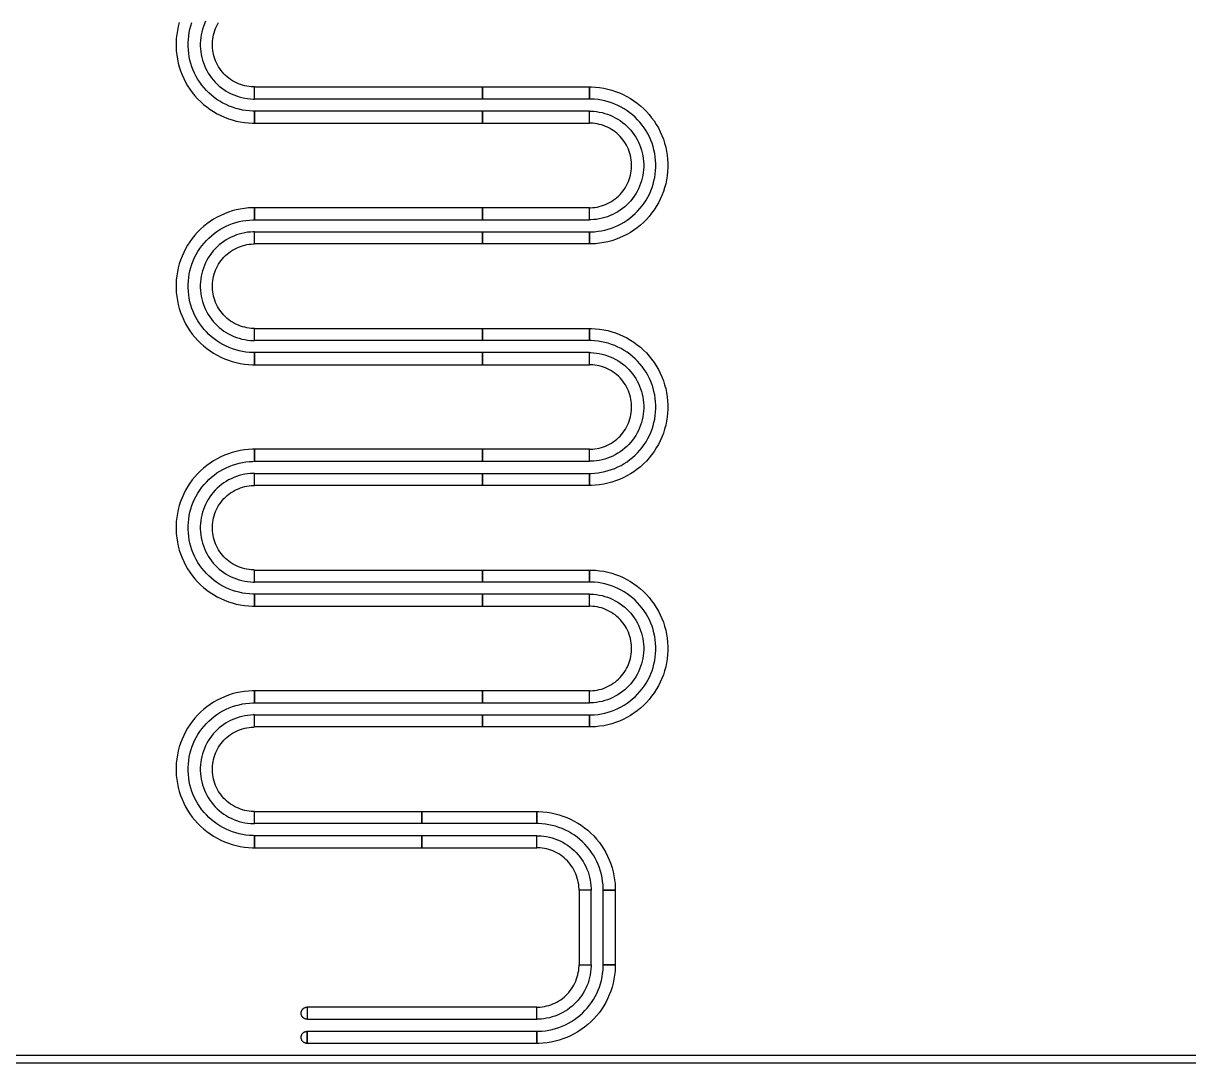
# Model space of a CAD drawing. Extents: x -3400 to 3400, y -3400 to 3400.
# Drawn here: x -325 to 640, y 5 to 866 of the extents above; entities that cross this region are included whole.
import ezdxf

# ---------------------------------------------------------------- set-up
doc = ezdxf.new("R2010")
doc.units = 0
doc.layers.get('0').update_dxf_attribs({"linetype": 'CONTINUOUS'})
doc.layers.add('BASEMETAL', color=4, linetype='CONTINUOUS')
doc.layers.add('BUSMAIN', color=3, linetype='CONTINUOUS')

# ---------------------------------------------------------------- blocks, each defined once
blk = doc.blocks.new('CHIP_XSEARCH')
for points in [[(3204.13, 4266.46), (3203.25, 4263.17), (3202.54, 4259.85), (3202.01, 4256.48), (3201.65, 4253.1), (3201.48, 4249.7), (3201.48, 4246.3), (3201.65, 4242.9), (3202.01, 4239.52), (3202.54, 4236.15), (3203.25, 4232.83), (3204.13, 4229.54), (3205.18, 4226.3), (3206.4, 4223.13), (3207.79, 4220.02), (3209.33, 4216.98), (3211.03, 4214.04), (3212.89, 4211.18), (3214.89, 4208.43), (3217.03, 4205.79), (3219.3, 4203.26), (3221.71, 4200.85), (3224.24, 4198.57), (3226.88, 4196.43), (3229.64, 4194.43), (3232.49, 4192.58), (3235.44, 4190.88), (3238.47, 4189.33), (3241.58, 4187.95), (3244.76, 4186.73), (3247.99, 4185.68), (3251.28, 4184.8), (3254.61, 4184.09), (3257.97, 4183.56), (3261.35, 4183.2), (3264.75, 4183.02), (3266.45, 4183), (3266.45, 4193), (3265.01, 4193.02), (3262.14, 4193.17), (3259.27, 4193.47), (3256.43, 4193.92), (3253.61, 4194.52), (3250.83, 4195.26), (3248.09, 4196.15), (3245.41, 4197.19), (3242.78, 4198.36), (3240.21, 4199.67), (3237.72, 4201.1), (3235.3, 4202.67), (3232.97, 4204.37), (3230.73, 4206.18), (3228.59, 4208.1), (3226.56, 4210.14), (3224.63, 4212.28), (3222.82, 4214.52), (3221.13, 4216.85), (3219.56, 4219.26), (3218.12, 4221.76), (3216.81, 4224.32), (3215.64, 4226.95), (3214.61, 4229.64), (3213.72, 4232.38), (3212.97, 4235.16), (3212.37, 4237.98), (3211.92, 4240.82), (3211.62, 4243.68), (3211.47, 4246.56), (3211.47, 4249.44), (3211.62, 4252.32), (3211.92, 4255.18), (3212.37, 4258.02), (3212.97, 4260.84), (3213.72, 4263.62), (3214.61, 4266.36)], [(3225.84, 4267.37), (3224.88, 4265.22), (3224.03, 4263.02), (3223.31, 4260.78), (3222.7, 4258.51), (3222.21, 4256.2), (3221.84, 4253.87), (3221.59, 4251.53), (3221.47, 4249.18), (3221.47, 4246.82), (3221.59, 4244.47), (3221.84, 4242.13), (3222.21, 4239.8), (3222.7, 4237.49), (3223.31, 4235.22), (3224.03, 4232.98), (3224.88, 4230.78), (3225.84, 4228.63), (3226.91, 4226.53), (3228.08, 4224.49), (3229.37, 4222.51), (3230.75, 4220.61), (3232.24, 4218.77), (3233.81, 4217.02), (3235.48, 4215.36), (3237.23, 4213.78), (3239.06, 4212.3), (3240.97, 4210.91), (3242.94, 4209.63), (3244.98, 4208.45), (3247.08, 4207.38), (3249.23, 4206.43), (3251.43, 4205.58), (3253.67, 4204.85), (3255.95, 4204.24), (3258.25, 4203.75), (3260.58, 4203.38), (3262.92, 4203.14), (3265.28, 4203.02), (3266.45, 4203), (3266.45, 4213), (3265.54, 4213.01), (3263.71, 4213.11), (3261.89, 4213.3), (3260.08, 4213.59), (3258.28, 4213.97), (3256.51, 4214.44), (3254.77, 4215.01), (3253.06, 4215.66), (3251.39, 4216.41), (3249.75, 4217.24), (3248.17, 4218.16), (3246.63, 4219.16), (3245.15, 4220.23), (3243.72, 4221.39), (3242.36, 4222.61), (3241.07, 4223.91), (3239.84, 4225.27), (3238.69, 4226.69), (3237.61, 4228.18), (3236.61, 4229.71), (3235.69, 4231.3), (3234.86, 4232.93), (3234.12, 4234.61), (3233.46, 4236.32), (3232.89, 4238.06), (3232.42, 4239.83), (3232.04, 4241.62), (3231.75, 4243.43), (3231.56, 4245.25), (3231.47, 4247.08), (3231.47, 4248.92), (3231.56, 4250.75), (3231.75, 4252.57), (3232.04, 4254.38), (3232.42, 4256.17), (3232.89, 4257.94), (3233.46, 4259.68), (3234.12, 4261.39), (3234.86, 4263.07), (3235.69, 4264.7), (3236.61, 4266.29)]]:
    blk.add_lwpolyline(points)
for points in [[(3455, 4203), (3266.45, 4203), (3266.45, 4213), (3455, 4213)], [(3543.55, 4203), (3455, 4203), (3455, 4213), (3543.55, 4213)], [(3543.55, 4093), (3544.99, 4093.02), (3547.86, 4093.17), (3550.73, 4093.47), (3553.57, 4093.92), (3556.39, 4094.52), (3559.17, 4095.26), (3561.91, 4096.15), (3564.59, 4097.19), (3567.22, 4098.36), (3569.79, 4099.67), (3572.28, 4101.1), (3574.7, 4102.67), (3577.03, 4104.37), (3579.27, 4106.18), (3581.41, 4108.1), (3583.44, 4110.14), (3585.37, 4112.28), (3587.18, 4114.52), (3588.87, 4116.85), (3590.44, 4119.26), (3591.88, 4121.76), (3593.19, 4124.32), (3594.36, 4126.95), (3595.39, 4129.64), (3596.28, 4132.38), (3597.03, 4135.16), (3597.63, 4137.98), (3598.08, 4140.82), (3598.38, 4143.68), (3598.53, 4146.56), (3598.53, 4149.44), (3598.38, 4152.32), (3598.08, 4155.18), (3597.63, 4158.02), (3597.03, 4160.84), (3596.28, 4163.62), (3595.39, 4166.36), (3594.36, 4169.05), (3593.19, 4171.68), (3591.88, 4174.24), (3590.44, 4176.74), (3588.87, 4179.15), (3587.18, 4181.48), (3585.37, 4183.72), (3583.44, 4185.86), (3581.41, 4187.9), (3579.27, 4189.82), (3577.03, 4191.63), (3574.7, 4193.33), (3572.28, 4194.9), (3569.79, 4196.33), (3567.22, 4197.64), (3564.59, 4198.81), (3561.91, 4199.85), (3559.17, 4200.74), (3556.39, 4201.48), (3553.57, 4202.08), (3550.73, 4202.53), (3547.86, 4202.83), (3544.99, 4202.98), (3543.55, 4203), (3543.55, 4213), (3545.25, 4212.98), (3548.65, 4212.8), (3552.03, 4212.44), (3555.39, 4211.91), (3558.72, 4211.2), (3562.01, 4210.32), (3565.24, 4209.27), (3568.42, 4208.05), (3571.53, 4206.67), (3574.56, 4205.12), (3577.51, 4203.42), (3580.36, 4201.57), (3583.12, 4199.57), (3585.76, 4197.43), (3588.29, 4195.15), (3590.7, 4192.74), (3592.97, 4190.21), (3595.11, 4187.57), (3597.11, 4184.82), (3598.97, 4181.96), (3600.67, 4179.02), (3602.21, 4175.98), (3603.6, 4172.87), (3604.82, 4169.7), (3605.87, 4166.46), (3606.75, 4163.17), (3607.46, 4159.85), (3607.99, 4156.48), (3608.35, 4153.1), (3608.52, 4149.7), (3608.52, 4146.3), (3608.35, 4142.9), (3607.99, 4139.52), (3607.46, 4136.15), (3606.75, 4132.83), (3605.87, 4129.54), (3604.82, 4126.3), (3603.6, 4123.13), (3602.21, 4120.02), (3600.67, 4116.98), (3598.97, 4114.04), (3597.11, 4111.18), (3595.11, 4108.43), (3592.97, 4105.79), (3590.7, 4103.26), (3588.29, 4100.85), (3585.76, 4098.57), (3583.12, 4096.43), (3580.36, 4094.43), (3577.51, 4092.58), (3574.56, 4090.88), (3571.53, 4089.33), (3568.42, 4087.95), (3565.24, 4086.73), (3562.01, 4085.68), (3558.72, 4084.8), (3555.39, 4084.09), (3552.03, 4083.56), (3548.65, 4083.2), (3545.25, 4083.02), (3543.55, 4083)], [(3455, 4193), (3266.45, 4193), (3266.45, 4183), (3455, 4183)], [(3543.55, 4193), (3455, 4193), (3455, 4183), (3543.55, 4183)], [(3543.55, 4113), (3544.46, 4113.01), (3546.29, 4113.11), (3548.11, 4113.3), (3549.92, 4113.59), (3551.72, 4113.97), (3553.49, 4114.44), (3555.23, 4115.01), (3556.94, 4115.66), (3558.61, 4116.41), (3560.25, 4117.24), (3561.83, 4118.16), (3563.37, 4119.16), (3564.85, 4120.23), (3566.28, 4121.39), (3567.64, 4122.61), (3568.93, 4123.91), (3570.16, 4125.27), (3571.31, 4126.69), (3572.39, 4128.18), (3573.39, 4129.71), (3574.31, 4131.3), (3575.14, 4132.93), (3575.88, 4134.61), (3576.54, 4136.32), (3577.11, 4138.06), (3577.58, 4139.83), (3577.96, 4141.62), (3578.25, 4143.43), (3578.44, 4145.25), (3578.53, 4147.08), (3578.53, 4148.92), (3578.44, 4150.75), (3578.25, 4152.57), (3577.96, 4154.38), (3577.58, 4156.17), (3577.11, 4157.94), (3576.54, 4159.68), (3575.88, 4161.39), (3575.14, 4163.07), (3574.31, 4164.7), (3573.39, 4166.29), (3572.39, 4167.82), (3571.31, 4169.31), (3570.16, 4170.73), (3568.93, 4172.09), (3567.64, 4173.39), (3566.28, 4174.61), (3564.85, 4175.77), (3563.37, 4176.84), (3561.83, 4177.84), (3560.25, 4178.76), (3558.61, 4179.59), (3556.94, 4180.34), (3555.23, 4180.99), (3553.49, 4181.56), (3551.72, 4182.03), (3549.92, 4182.41), (3548.11, 4182.7), (3546.29, 4182.89), (3544.46, 4182.99), (3543.55, 4183), (3543.55, 4193), (3544.72, 4192.98), (3547.08, 4192.86), (3549.42, 4192.62), (3551.75, 4192.25), (3554.05, 4191.76), (3556.33, 4191.15), (3558.57, 4190.42), (3560.77, 4189.57), (3562.92, 4188.62), (3565.02, 4187.55), (3567.06, 4186.37), (3569.03, 4185.09), (3570.94, 4183.7), (3572.77, 4182.22), (3574.52, 4180.64), (3576.19, 4178.98), (3577.76, 4177.23), (3579.25, 4175.39), (3580.63, 4173.49), (3581.92, 4171.51), (3583.09, 4169.47), (3584.16, 4167.37), (3585.12, 4165.22), (3585.97, 4163.02), (3586.69, 4160.78), (3587.3, 4158.51), (3587.79, 4156.2), (3588.16, 4153.87), (3588.41, 4151.53), (3588.53, 4149.18), (3588.53, 4146.82), (3588.41, 4144.47), (3588.16, 4142.13), (3587.79, 4139.8), (3587.3, 4137.49), (3586.69, 4135.22), (3585.97, 4132.98), (3585.12, 4130.78), (3584.16, 4128.63), (3583.09, 4126.53), (3581.92, 4124.49), (3580.63, 4122.51), (3579.25, 4120.61), (3577.76, 4118.77), (3576.19, 4117.02), (3574.52, 4115.36), (3572.77, 4113.78), (3570.94, 4112.3), (3569.03, 4110.91), (3567.06, 4109.63), (3565.02, 4108.45), (3562.92, 4107.38), (3560.77, 4106.43), (3558.57, 4105.58), (3556.33, 4104.85), (3554.05, 4104.24), (3551.75, 4103.75), (3549.42, 4103.38), (3547.08, 4103.14), (3544.72, 4103.02), (3543.55, 4103)], [(3266.45, 3993), (3265.01, 3993.02), (3262.14, 3993.17), (3259.27, 3993.47), (3256.43, 3993.92), (3253.61, 3994.52), (3250.83, 3995.26), (3248.09, 3996.15), (3245.41, 3997.19), (3242.78, 3998.36), (3240.21, 3999.67), (3237.72, 4001.1), (3235.3, 4002.67), (3232.97, 4004.37), (3230.73, 4006.18), (3228.59, 4008.1), (3226.56, 4010.14), (3224.63, 4012.28), (3222.82, 4014.52), (3221.13, 4016.85), (3219.56, 4019.26), (3218.12, 4021.76), (3216.81, 4024.32), (3215.64, 4026.95), (3214.61, 4029.64), (3213.72, 4032.38), (3212.97, 4035.16), (3212.37, 4037.98), (3211.92, 4040.82), (3211.62, 4043.68), (3211.47, 4046.56), (3211.47, 4049.44), (3211.62, 4052.32), (3211.92, 4055.18), (3212.37, 4058.02), (3212.97, 4060.84), (3213.72, 4063.62), (3214.61, 4066.36), (3215.64, 4069.05), (3216.81, 4071.68), (3218.12, 4074.24), (3219.56, 4076.74), (3221.13, 4079.15), (3222.82, 4081.48), (3224.63, 4083.72), (3226.56, 4085.86), (3228.59, 4087.9), (3230.73, 4089.82), (3232.97, 4091.63), (3235.3, 4093.33), (3237.72, 4094.9), (3240.21, 4096.33), (3242.78, 4097.64), (3245.41, 4098.81), (3248.09, 4099.85), (3250.83, 4100.74), (3253.61, 4101.48), (3256.43, 4102.08), (3259.27, 4102.53), (3262.14, 4102.83), (3265.01, 4102.98), (3266.45, 4103), (3266.45, 4113), (3264.75, 4112.98), (3261.35, 4112.8), (3257.97, 4112.44), (3254.61, 4111.91), (3251.28, 4111.2), (3247.99, 4110.32), (3244.76, 4109.27), (3241.58, 4108.05), (3238.47, 4106.67), (3235.44, 4105.12), (3232.49, 4103.42), (3229.64, 4101.57), (3226.88, 4099.57), (3224.24, 4097.43), (3221.71, 4095.15), (3219.3, 4092.74), (3217.03, 4090.21), (3214.89, 4087.57), (3212.89, 4084.82), (3211.03, 4081.96), (3209.33, 4079.02), (3207.79, 4075.98), (3206.4, 4072.87), (3205.18, 4069.7), (3204.13, 4066.46), (3203.25, 4063.17), (3202.54, 4059.85), (3202.01, 4056.48), (3201.65, 4053.1), (3201.48, 4049.7), (3201.48, 4046.3), (3201.65, 4042.9), (3202.01, 4039.52), (3202.54, 4036.15), (3203.25, 4032.83), (3204.13, 4029.54), (3205.18, 4026.3), (3206.4, 4023.13), (3207.79, 4020.02), (3209.33, 4016.98), (3211.03, 4014.04), (3212.89, 4011.18), (3214.89, 4008.43), (3217.03, 4005.79), (3219.3, 4003.26), (3221.71, 4000.85), (3224.24, 3998.57), (3226.88, 3996.43), (3229.64, 3994.43), (3232.49, 3992.58), (3235.44, 3990.88), (3238.47, 3989.33), (3241.58, 3987.95), (3244.76, 3986.73), (3247.99, 3985.68), (3251.28, 3984.8), (3254.61, 3984.09), (3257.97, 3983.56), (3261.35, 3983.2), (3264.75, 3983.02), (3266.45, 3983)], [(3266.45, 4103), (3455, 4103), (3455, 4113), (3266.45, 4113)], [(3455, 4103), (3543.55, 4103), (3543.55, 4113), (3455, 4113)], [(3266.45, 4013), (3265.54, 4013.01), (3263.71, 4013.11), (3261.89, 4013.3), (3260.08, 4013.59), (3258.28, 4013.97), (3256.51, 4014.44), (3254.77, 4015.01), (3253.06, 4015.66), (3251.39, 4016.41), (3249.75, 4017.24), (3248.17, 4018.16), (3246.63, 4019.16), (3245.15, 4020.23), (3243.72, 4021.39), (3242.36, 4022.61), (3241.07, 4023.91), (3239.84, 4025.27), (3238.69, 4026.69), (3237.61, 4028.18), (3236.61, 4029.71), (3235.69, 4031.3), (3234.86, 4032.93), (3234.12, 4034.61), (3233.46, 4036.32), (3232.89, 4038.06), (3232.42, 4039.83), (3232.04, 4041.62), (3231.75, 4043.43), (3231.56, 4045.25), (3231.47, 4047.08), (3231.47, 4048.92), (3231.56, 4050.75), (3231.75, 4052.57), (3232.04, 4054.38), (3232.42, 4056.17), (3232.89, 4057.94), (3233.46, 4059.68), (3234.12, 4061.39), (3234.86, 4063.07), (3235.69, 4064.7), (3236.61, 4066.29), (3237.61, 4067.82), (3238.69, 4069.31), (3239.84, 4070.73), (3241.07, 4072.09), (3242.36, 4073.39), (3243.72, 4074.61), (3245.15, 4075.77), (3246.63, 4076.84), (3248.17, 4077.84), (3249.75, 4078.76), (3251.39, 4079.59), (3253.06, 4080.34), (3254.77, 4080.99), (3256.51, 4081.56), (3258.28, 4082.03), (3260.08, 4082.41), (3261.89, 4082.7), (3263.71, 4082.89), (3265.54, 4082.99), (3266.45, 4083), (3266.45, 4093), (3265.28, 4092.98), (3262.92, 4092.86), (3260.58, 4092.62), (3258.25, 4092.25), (3255.95, 4091.76), (3253.67, 4091.15), (3251.43, 4090.42), (3249.23, 4089.57), (3247.08, 4088.62), (3244.98, 4087.55), (3242.94, 4086.37), (3240.97, 4085.09), (3239.06, 4083.7), (3237.23, 4082.22), (3235.48, 4080.64), (3233.81, 4078.98), (3232.24, 4077.23), (3230.75, 4075.39), (3229.37, 4073.49), (3228.08, 4071.51), (3226.91, 4069.47), (3225.84, 4067.37), (3224.88, 4065.22), (3224.03, 4063.02), (3223.31, 4060.78), (3222.7, 4058.51), (3222.21, 4056.2), (3221.84, 4053.87), (3221.59, 4051.53), (3221.47, 4049.18), (3221.47, 4046.82), (3221.59, 4044.47), (3221.84, 4042.13), (3222.21, 4039.8), (3222.7, 4037.49), (3223.31, 4035.22), (3224.03, 4032.98), (3224.88, 4030.78), (3225.84, 4028.63), (3226.91, 4026.53), (3228.08, 4024.49), (3229.37, 4022.51), (3230.75, 4020.61), (3232.24, 4018.77), (3233.81, 4017.02), (3235.48, 4015.36), (3237.23, 4013.78), (3239.06, 4012.3), (3240.97, 4010.91), (3242.94, 4009.63), (3244.98, 4008.45), (3247.08, 4007.38), (3249.23, 4006.43), (3251.43, 4005.58), (3253.67, 4004.85), (3255.95, 4004.24), (3258.25, 4003.75), (3260.58, 4003.38), (3262.92, 4003.14), (3265.28, 4003.02), (3266.45, 4003)], [(3266.45, 4093), (3455, 4093), (3455, 4083), (3266.45, 4083)], [(3455, 4093), (3543.55, 4093), (3543.55, 4083), (3455, 4083)], [(3455, 4003), (3266.45, 4003), (3266.45, 4013), (3455, 4013)], [(3543.55, 4003), (3455, 4003), (3455, 4013), (3543.55, 4013)], [(3543.55, 3893), (3544.99, 3893.02), (3547.86, 3893.17), (3550.73, 3893.47), (3553.57, 3893.92), (3556.39, 3894.52), (3559.17, 3895.26), (3561.91, 3896.15), (3564.59, 3897.19), (3567.22, 3898.36), (3569.79, 3899.67), (3572.28, 3901.1), (3574.7, 3902.67), (3577.03, 3904.37), (3579.27, 3906.18), (3581.41, 3908.1), (3583.44, 3910.14), (3585.37, 3912.28), (3587.18, 3914.52), (3588.87, 3916.85), (3590.44, 3919.26), (3591.88, 3921.76), (3593.19, 3924.32), (3594.36, 3926.95), (3595.39, 3929.64), (3596.28, 3932.38), (3597.03, 3935.16), (3597.63, 3937.98), (3598.08, 3940.82), (3598.38, 3943.68), (3598.53, 3946.56), (3598.53, 3949.44), (3598.38, 3952.32), (3598.08, 3955.18), (3597.63, 3958.02), (3597.03, 3960.84), (3596.28, 3963.62), (3595.39, 3966.36), (3594.36, 3969.05), (3593.19, 3971.68), (3591.88, 3974.24), (3590.44, 3976.74), (3588.87, 3979.15), (3587.18, 3981.48), (3585.37, 3983.72), (3583.44, 3985.86), (3581.41, 3987.9), (3579.27, 3989.82), (3577.03, 3991.63), (3574.7, 3993.33), (3572.28, 3994.9), (3569.79, 3996.33), (3567.22, 3997.64), (3564.59, 3998.81), (3561.91, 3999.85), (3559.17, 4000.74), (3556.39, 4001.48), (3553.57, 4002.08), (3550.73, 4002.53), (3547.86, 4002.83), (3544.99, 4002.98), (3543.55, 4003), (3543.55, 4013), (3545.25, 4012.98), (3548.65, 4012.8), (3552.03, 4012.44), (3555.39, 4011.91), (3558.72, 4011.2), (3562.01, 4010.32), (3565.24, 4009.27), (3568.42, 4008.05), (3571.53, 4006.67), (3574.56, 4005.12), (3577.51, 4003.42), (3580.36, 4001.57), (3583.12, 3999.57), (3585.76, 3997.43), (3588.29, 3995.15), (3590.7, 3992.74), (3592.97, 3990.21), (3595.11, 3987.57), (3597.11, 3984.82), (3598.97, 3981.96), (3600.67, 3979.02), (3602.21, 3975.98), (3603.6, 3972.87), (3604.82, 3969.7), (3605.87, 3966.46), (3606.75, 3963.17), (3607.46, 3959.85), (3607.99, 3956.48), (3608.35, 3953.1), (3608.52, 3949.7), (3608.52, 3946.3), (3608.35, 3942.9), (3607.99, 3939.52), (3607.46, 3936.15), (3606.75, 3932.83), (3605.87, 3929.54), (3604.82, 3926.3), (3603.6, 3923.13), (3602.21, 3920.02), (3600.67, 3916.98), (3598.97, 3914.04), (3597.11, 3911.18), (3595.11, 3908.43), (3592.97, 3905.79), (3590.7, 3903.26), (3588.29, 3900.85), (3585.76, 3898.57), (3583.12, 3896.43), (3580.36, 3894.43), (3577.51, 3892.58), (3574.56, 3890.88), (3571.53, 3889.33), (3568.42, 3887.95), (3565.24, 3886.73), (3562.01, 3885.68), (3558.72, 3884.8), (3555.39, 3884.09), (3552.03, 3883.56), (3548.65, 3883.2), (3545.25, 3883.02), (3543.55, 3883)], [(3455, 3993), (3266.45, 3993), (3266.45, 3983), (3455, 3983)], [(3543.55, 3993), (3455, 3993), (3455, 3983), (3543.55, 3983)], [(3543.55, 3913), (3544.46, 3913.01), (3546.29, 3913.11), (3548.11, 3913.3), (3549.92, 3913.59), (3551.72, 3913.97), (3553.49, 3914.44), (3555.23, 3915.01), (3556.94, 3915.66), (3558.61, 3916.41), (3560.25, 3917.24), (3561.83, 3918.16), (3563.37, 3919.16), (3564.85, 3920.23), (3566.28, 3921.39), (3567.64, 3922.61), (3568.93, 3923.91), (3570.16, 3925.27), (3571.31, 3926.69), (3572.39, 3928.18), (3573.39, 3929.71), (3574.31, 3931.3), (3575.14, 3932.93), (3575.88, 3934.61), (3576.54, 3936.32), (3577.11, 3938.06), (3577.58, 3939.83), (3577.96, 3941.62), (3578.25, 3943.43), (3578.44, 3945.25), (3578.53, 3947.08), (3578.53, 3948.92), (3578.44, 3950.75), (3578.25, 3952.57), (3577.96, 3954.38), (3577.58, 3956.17), (3577.11, 3957.94), (3576.54, 3959.68), (3575.88, 3961.39), (3575.14, 3963.07), (3574.31, 3964.7), (3573.39, 3966.29), (3572.39, 3967.82), (3571.31, 3969.31), (3570.16, 3970.73), (3568.93, 3972.09), (3567.64, 3973.39), (3566.28, 3974.61), (3564.85, 3975.77), (3563.37, 3976.84), (3561.83, 3977.84), (3560.25, 3978.76), (3558.61, 3979.59), (3556.94, 3980.34), (3555.23, 3980.99), (3553.49, 3981.56), (3551.72, 3982.03), (3549.92, 3982.41), (3548.11, 3982.7), (3546.29, 3982.89), (3544.46, 3982.99), (3543.55, 3983), (3543.55, 3993), (3544.72, 3992.98), (3547.08, 3992.86), (3549.42, 3992.62), (3551.75, 3992.25), (3554.05, 3991.76), (3556.33, 3991.15), (3558.57, 3990.42), (3560.77, 3989.57), (3562.92, 3988.62), (3565.02, 3987.55), (3567.06, 3986.37), (3569.03, 3985.09), (3570.94, 3983.7), (3572.77, 3982.22), (3574.52, 3980.64), (3576.19, 3978.98), (3577.76, 3977.23), (3579.25, 3975.39), (3580.63, 3973.49), (3581.92, 3971.51), (3583.09, 3969.47), (3584.16, 3967.37), (3585.12, 3965.22), (3585.97, 3963.02), (3586.69, 3960.78), (3587.3, 3958.51), (3587.79, 3956.2), (3588.16, 3953.87), (3588.41, 3951.53), (3588.53, 3949.18), (3588.53, 3946.82), (3588.41, 3944.47), (3588.16, 3942.13), (3587.79, 3939.8), (3587.3, 3937.49), (3586.69, 3935.22), (3585.97, 3932.98), (3585.12, 3930.78), (3584.16, 3928.63), (3583.09, 3926.53), (3581.92, 3924.49), (3580.63, 3922.51), (3579.25, 3920.61), (3577.76, 3918.77), (3576.19, 3917.02), (3574.52, 3915.36), (3572.77, 3913.78), (3570.94, 3912.3), (3569.03, 3910.91), (3567.06, 3909.63), (3565.02, 3908.45), (3562.92, 3907.38), (3560.77, 3906.43), (3558.57, 3905.58), (3556.33, 3904.85), (3554.05, 3904.24), (3551.75, 3903.75), (3549.42, 3903.38), (3547.08, 3903.14), (3544.72, 3903.02), (3543.55, 3903)], [(3266.45, 3793), (3265.01, 3793.02), (3262.14, 3793.17), (3259.27, 3793.47), (3256.43, 3793.92), (3253.61, 3794.52), (3250.83, 3795.26), (3248.09, 3796.15), (3245.41, 3797.19), (3242.78, 3798.36), (3240.21, 3799.67), (3237.72, 3801.1), (3235.3, 3802.67), (3232.97, 3804.37), (3230.73, 3806.18), (3228.59, 3808.1), (3226.56, 3810.14), (3224.63, 3812.28), (3222.82, 3814.52), (3221.13, 3816.85), (3219.56, 3819.26), (3218.12, 3821.76), (3216.81, 3824.32), (3215.64, 3826.95), (3214.61, 3829.64), (3213.72, 3832.38), (3212.97, 3835.16), (3212.37, 3837.98), (3211.92, 3840.82), (3211.62, 3843.68), (3211.47, 3846.56), (3211.47, 3849.44), (3211.62, 3852.32), (3211.92, 3855.18), (3212.37, 3858.02), (3212.97, 3860.84), (3213.72, 3863.62), (3214.61, 3866.36), (3215.64, 3869.05), (3216.81, 3871.68), (3218.12, 3874.24), (3219.56, 3876.74), (3221.13, 3879.15), (3222.82, 3881.48), (3224.63, 3883.72), (3226.56, 3885.86), (3228.59, 3887.9), (3230.73, 3889.82), (3232.97, 3891.63), (3235.3, 3893.33), (3237.72, 3894.9), (3240.21, 3896.33), (3242.78, 3897.64), (3245.41, 3898.81), (3248.09, 3899.85), (3250.83, 3900.74), (3253.61, 3901.48), (3256.43, 3902.08), (3259.27, 3902.53), (3262.14, 3902.83), (3265.01, 3902.98), (3266.45, 3903), (3266.45, 3913), (3264.75, 3912.98), (3261.35, 3912.8), (3257.97, 3912.44), (3254.61, 3911.91), (3251.28, 3911.2), (3247.99, 3910.32), (3244.76, 3909.27), (3241.58, 3908.05), (3238.47, 3906.67), (3235.44, 3905.12), (3232.49, 3903.42), (3229.64, 3901.57), (3226.88, 3899.57), (3224.24, 3897.43), (3221.71, 3895.15), (3219.3, 3892.74), (3217.03, 3890.21), (3214.89, 3887.57), (3212.89, 3884.82), (3211.03, 3881.96), (3209.33, 3879.02), (3207.79, 3875.98), (3206.4, 3872.87), (3205.18, 3869.7), (3204.13, 3866.46), (3203.25, 3863.17), (3202.54, 3859.85), (3202.01, 3856.48), (3201.65, 3853.1), (3201.48, 3849.7), (3201.48, 3846.3), (3201.65, 3842.9), (3202.01, 3839.52), (3202.54, 3836.15), (3203.25, 3832.83), (3204.13, 3829.54), (3205.18, 3826.3), (3206.4, 3823.13), (3207.79, 3820.02), (3209.33, 3816.98), (3211.03, 3814.04), (3212.89, 3811.18), (3214.89, 3808.43), (3217.03, 3805.79), (3219.3, 3803.26), (3221.71, 3800.85), (3224.24, 3798.57), (3226.88, 3796.43), (3229.64, 3794.43), (3232.49, 3792.58), (3235.44, 3790.88), (3238.47, 3789.33), (3241.58, 3787.95), (3244.76, 3786.73), (3247.99, 3785.68), (3251.28, 3784.8), (3254.61, 3784.09), (3257.97, 3783.56), (3261.35, 3783.2), (3264.75, 3783.02), (3266.45, 3783)], [(3266.45, 3903), (3455, 3903), (3455, 3913), (3266.45, 3913)], [(3455, 3903), (3543.55, 3903), (3543.55, 3913), (3455, 3913)], [(3266.45, 3813), (3265.54, 3813.01), (3263.71, 3813.11), (3261.89, 3813.3), (3260.08, 3813.59), (3258.28, 3813.97), (3256.51, 3814.44), (3254.77, 3815.01), (3253.06, 3815.66), (3251.39, 3816.41), (3249.75, 3817.24), (3248.17, 3818.16), (3246.63, 3819.16), (3245.15, 3820.23), (3243.72, 3821.39), (3242.36, 3822.61), (3241.07, 3823.91), (3239.84, 3825.27), (3238.69, 3826.69), (3237.61, 3828.18), (3236.61, 3829.71), (3235.69, 3831.3), (3234.86, 3832.93), (3234.12, 3834.61), (3233.46, 3836.32), (3232.89, 3838.06), (3232.42, 3839.83), (3232.04, 3841.62), (3231.75, 3843.43), (3231.56, 3845.25), (3231.47, 3847.08), (3231.47, 3848.92), (3231.56, 3850.75), (3231.75, 3852.57), (3232.04, 3854.38), (3232.42, 3856.17), (3232.89, 3857.94), (3233.46, 3859.68), (3234.12, 3861.39), (3234.86, 3863.07), (3235.69, 3864.7), (3236.61, 3866.29), (3237.61, 3867.82), (3238.69, 3869.31), (3239.84, 3870.73), (3241.07, 3872.09), (3242.36, 3873.39), (3243.72, 3874.61), (3245.15, 3875.77), (3246.63, 3876.84), (3248.17, 3877.84), (3249.75, 3878.76), (3251.39, 3879.59), (3253.06, 3880.34), (3254.77, 3880.99), (3256.51, 3881.56), (3258.28, 3882.03), (3260.08, 3882.41), (3261.89, 3882.7), (3263.71, 3882.89), (3265.54, 3882.99), (3266.45, 3883), (3266.45, 3893), (3265.28, 3892.98), (3262.92, 3892.86), (3260.58, 3892.62), (3258.25, 3892.25), (3255.95, 3891.76), (3253.67, 3891.15), (3251.43, 3890.42), (3249.23, 3889.57), (3247.08, 3888.62), (3244.98, 3887.55), (3242.94, 3886.37), (3240.97, 3885.09), (3239.06, 3883.7), (3237.23, 3882.22), (3235.48, 3880.64), (3233.81, 3878.98), (3232.24, 3877.23), (3230.75, 3875.39), (3229.37, 3873.49), (3228.08, 3871.51), (3226.91, 3869.47), (3225.84, 3867.37), (3224.88, 3865.22), (3224.03, 3863.02), (3223.31, 3860.78), (3222.7, 3858.51), (3222.21, 3856.2), (3221.84, 3853.87), (3221.59, 3851.53), (3221.47, 3849.18), (3221.47, 3846.82), (3221.59, 3844.47), (3221.84, 3842.13), (3222.21, 3839.8), (3222.7, 3837.49), (3223.31, 3835.22), (3224.03, 3832.98), (3224.88, 3830.78), (3225.84, 3828.63), (3226.91, 3826.53), (3228.08, 3824.49), (3229.37, 3822.51), (3230.75, 3820.61), (3232.24, 3818.77), (3233.81, 3817.02), (3235.48, 3815.36), (3237.23, 3813.78), (3239.06, 3812.3), (3240.97, 3810.91), (3242.94, 3809.63), (3244.98, 3808.45), (3247.08, 3807.38), (3249.23, 3806.43), (3251.43, 3805.58), (3253.67, 3804.85), (3255.95, 3804.24), (3258.25, 3803.75), (3260.58, 3803.38), (3262.92, 3803.14), (3265.28, 3803.02), (3266.45, 3803)], [(3266.45, 3893), (3455, 3893), (3455, 3883), (3266.45, 3883)], [(3455, 3893), (3543.55, 3893), (3543.55, 3883), (3455, 3883)], [(3455, 3803), (3266.45, 3803), (3266.45, 3813), (3455, 3813)], [(3543.55, 3803), (3455, 3803), (3455, 3813), (3543.55, 3813)], [(3543.55, 3693), (3544.99, 3693.02), (3547.86, 3693.17), (3550.73, 3693.47), (3553.57, 3693.92), (3556.39, 3694.52), (3559.17, 3695.26), (3561.91, 3696.15), (3564.59, 3697.19), (3567.22, 3698.36), (3569.79, 3699.67), (3572.28, 3701.1), (3574.7, 3702.67), (3577.03, 3704.37), (3579.27, 3706.18), (3581.41, 3708.1), (3583.44, 3710.14), (3585.37, 3712.28), (3587.18, 3714.52), (3588.87, 3716.85), (3590.44, 3719.26), (3591.88, 3721.76), (3593.19, 3724.32), (3594.36, 3726.95), (3595.39, 3729.64), (3596.28, 3732.38), (3597.03, 3735.16), (3597.63, 3737.98), (3598.08, 3740.82), (3598.38, 3743.68), (3598.53, 3746.56), (3598.53, 3749.44), (3598.38, 3752.32), (3598.08, 3755.18), (3597.63, 3758.02), (3597.03, 3760.84), (3596.28, 3763.62), (3595.39, 3766.36), (3594.36, 3769.05), (3593.19, 3771.68), (3591.88, 3774.24), (3590.44, 3776.74), (3588.87, 3779.15), (3587.18, 3781.48), (3585.37, 3783.72), (3583.44, 3785.86), (3581.41, 3787.9), (3579.27, 3789.82), (3577.03, 3791.63), (3574.7, 3793.33), (3572.28, 3794.9), (3569.79, 3796.33), (3567.22, 3797.64), (3564.59, 3798.81), (3561.91, 3799.85), (3559.17, 3800.74), (3556.39, 3801.48), (3553.57, 3802.08), (3550.73, 3802.53), (3547.86, 3802.83), (3544.99, 3802.98), (3543.55, 3803), (3543.55, 3813), (3545.25, 3812.98), (3548.65, 3812.8), (3552.03, 3812.44), (3555.39, 3811.91), (3558.72, 3811.2), (3562.01, 3810.32), (3565.24, 3809.27), (3568.42, 3808.05), (3571.53, 3806.67), (3574.56, 3805.12), (3577.51, 3803.42), (3580.36, 3801.57), (3583.12, 3799.57), (3585.76, 3797.43), (3588.29, 3795.15), (3590.7, 3792.74), (3592.97, 3790.21), (3595.11, 3787.57), (3597.11, 3784.82), (3598.97, 3781.96), (3600.67, 3779.02), (3602.21, 3775.98), (3603.6, 3772.87), (3604.82, 3769.7), (3605.87, 3766.46), (3606.75, 3763.17), (3607.46, 3759.85), (3607.99, 3756.48), (3608.35, 3753.1), (3608.52, 3749.7), (3608.52, 3746.3), (3608.35, 3742.9), (3607.99, 3739.52), (3607.46, 3736.15), (3606.75, 3732.83), (3605.87, 3729.54), (3604.82, 3726.3), (3603.6, 3723.13), (3602.21, 3720.02), (3600.67, 3716.98), (3598.97, 3714.04), (3597.11, 3711.18), (3595.11, 3708.43), (3592.97, 3705.79), (3590.7, 3703.26), (3588.29, 3700.85), (3585.76, 3698.57), (3583.12, 3696.43), (3580.36, 3694.43), (3577.51, 3692.58), (3574.56, 3690.88), (3571.53, 3689.33), (3568.42, 3687.95), (3565.24, 3686.73), (3562.01, 3685.68), (3558.72, 3684.8), (3555.39, 3684.09), (3552.03, 3683.56), (3548.65, 3683.2), (3545.25, 3683.02), (3543.55, 3683)], [(3455, 3793), (3266.45, 3793), (3266.45, 3783), (3455, 3783)], [(3543.55, 3793), (3455, 3793), (3455, 3783), (3543.55, 3783)], [(3543.55, 3713), (3544.46, 3713.01), (3546.29, 3713.11), (3548.11, 3713.3), (3549.92, 3713.59), (3551.72, 3713.97), (3553.49, 3714.44), (3555.23, 3715.01), (3556.94, 3715.66), (3558.61, 3716.41), (3560.25, 3717.24), (3561.83, 3718.16), (3563.37, 3719.16), (3564.85, 3720.23), (3566.28, 3721.39), (3567.64, 3722.61), (3568.93, 3723.91), (3570.16, 3725.27), (3571.31, 3726.69), (3572.39, 3728.18), (3573.39, 3729.71), (3574.31, 3731.3), (3575.14, 3732.93), (3575.88, 3734.61), (3576.54, 3736.32), (3577.11, 3738.06), (3577.58, 3739.83), (3577.96, 3741.62), (3578.25, 3743.43), (3578.44, 3745.25), (3578.53, 3747.08), (3578.53, 3748.92), (3578.44, 3750.75), (3578.25, 3752.57), (3577.96, 3754.38), (3577.58, 3756.17), (3577.11, 3757.94), (3576.54, 3759.68), (3575.88, 3761.39), (3575.14, 3763.07), (3574.31, 3764.7), (3573.39, 3766.29), (3572.39, 3767.82), (3571.31, 3769.31), (3570.16, 3770.73), (3568.93, 3772.09), (3567.64, 3773.39), (3566.28, 3774.61), (3564.85, 3775.77), (3563.37, 3776.84), (3561.83, 3777.84), (3560.25, 3778.76), (3558.61, 3779.59), (3556.94, 3780.34), (3555.23, 3780.99), (3553.49, 3781.56), (3551.72, 3782.03), (3549.92, 3782.41), (3548.11, 3782.7), (3546.29, 3782.89), (3544.46, 3782.99), (3543.55, 3783), (3543.55, 3793), (3544.72, 3792.98), (3547.08, 3792.86), (3549.42, 3792.62), (3551.75, 3792.25), (3554.05, 3791.76), (3556.33, 3791.15), (3558.57, 3790.42), (3560.77, 3789.57), (3562.92, 3788.62), (3565.02, 3787.55), (3567.06, 3786.37), (3569.03, 3785.09), (3570.94, 3783.7), (3572.77, 3782.22), (3574.52, 3780.64), (3576.19, 3778.98), (3577.76, 3777.23), (3579.25, 3775.39), (3580.63, 3773.49), (3581.92, 3771.51), (3583.09, 3769.47), (3584.16, 3767.37), (3585.12, 3765.22), (3585.97, 3763.02), (3586.69, 3760.78), (3587.3, 3758.51), (3587.79, 3756.2), (3588.16, 3753.87), (3588.41, 3751.53), (3588.53, 3749.18), (3588.53, 3746.82), (3588.41, 3744.47), (3588.16, 3742.13), (3587.79, 3739.8), (3587.3, 3737.49), (3586.69, 3735.22), (3585.97, 3732.98), (3585.12, 3730.78), (3584.16, 3728.63), (3583.09, 3726.53), (3581.92, 3724.49), (3580.63, 3722.51), (3579.25, 3720.61), (3577.76, 3718.77), (3576.19, 3717.02), (3574.52, 3715.36), (3572.77, 3713.78), (3570.94, 3712.3), (3569.03, 3710.91), (3567.06, 3709.63), (3565.02, 3708.45), (3562.92, 3707.38), (3560.77, 3706.43), (3558.57, 3705.58), (3556.33, 3704.85), (3554.05, 3704.24), (3551.75, 3703.75), (3549.42, 3703.38), (3547.08, 3703.14), (3544.72, 3703.02), (3543.55, 3703)], [(3266.45, 3593), (3265.01, 3593.02), (3262.14, 3593.17), (3259.27, 3593.47), (3256.43, 3593.92), (3253.61, 3594.52), (3250.83, 3595.26), (3248.09, 3596.15), (3245.41, 3597.19), (3242.78, 3598.36), (3240.21, 3599.67), (3237.72, 3601.1), (3235.3, 3602.67), (3232.97, 3604.37), (3230.73, 3606.18), (3228.59, 3608.1), (3226.56, 3610.14), (3224.63, 3612.28), (3222.82, 3614.52), (3221.13, 3616.85), (3219.56, 3619.26), (3218.12, 3621.76), (3216.81, 3624.32), (3215.64, 3626.95), (3214.61, 3629.64), (3213.72, 3632.38), (3212.97, 3635.16), (3212.37, 3637.98), (3211.92, 3640.82), (3211.62, 3643.68), (3211.47, 3646.56), (3211.47, 3649.44), (3211.62, 3652.32), (3211.92, 3655.18), (3212.37, 3658.02), (3212.97, 3660.84), (3213.72, 3663.62), (3214.61, 3666.36), (3215.64, 3669.05), (3216.81, 3671.68), (3218.12, 3674.24), (3219.56, 3676.74), (3221.13, 3679.15), (3222.82, 3681.48), (3224.63, 3683.72), (3226.56, 3685.86), (3228.59, 3687.9), (3230.73, 3689.82), (3232.97, 3691.63), (3235.3, 3693.33), (3237.72, 3694.9), (3240.21, 3696.33), (3242.78, 3697.64), (3245.41, 3698.81), (3248.09, 3699.85), (3250.83, 3700.74), (3253.61, 3701.48), (3256.43, 3702.08), (3259.27, 3702.53), (3262.14, 3702.83), (3265.01, 3702.98), (3266.45, 3703), (3266.45, 3713), (3264.75, 3712.98), (3261.35, 3712.8), (3257.97, 3712.44), (3254.61, 3711.91), (3251.28, 3711.2), (3247.99, 3710.32), (3244.76, 3709.27), (3241.58, 3708.05), (3238.47, 3706.67), (3235.44, 3705.12), (3232.49, 3703.42), (3229.64, 3701.57), (3226.88, 3699.57), (3224.24, 3697.43), (3221.71, 3695.15), (3219.3, 3692.74), (3217.03, 3690.21), (3214.89, 3687.57), (3212.89, 3684.82), (3211.03, 3681.96), (3209.33, 3679.02), (3207.79, 3675.98), (3206.4, 3672.87), (3205.18, 3669.7), (3204.13, 3666.46), (3203.25, 3663.17), (3202.54, 3659.85), (3202.01, 3656.48), (3201.65, 3653.1), (3201.48, 3649.7), (3201.48, 3646.3), (3201.65, 3642.9), (3202.01, 3639.52), (3202.54, 3636.15), (3203.25, 3632.83), (3204.13, 3629.54), (3205.18, 3626.3), (3206.4, 3623.13), (3207.79, 3620.02), (3209.33, 3616.98), (3211.03, 3614.04), (3212.89, 3611.18), (3214.89, 3608.43), (3217.03, 3605.79), (3219.3, 3603.26), (3221.71, 3600.85), (3224.24, 3598.57), (3226.88, 3596.43), (3229.64, 3594.43), (3232.49, 3592.58), (3235.44, 3590.88), (3238.47, 3589.33), (3241.58, 3587.95), (3244.76, 3586.73), (3247.99, 3585.68), (3251.28, 3584.8), (3254.61, 3584.09), (3257.97, 3583.56), (3261.35, 3583.2), (3264.75, 3583.02), (3266.45, 3583)], [(3266.45, 3703), (3455, 3703), (3455, 3713), (3266.45, 3713)], [(3455, 3703), (3543.55, 3703), (3543.55, 3713), (3455, 3713)], [(3266.45, 3613), (3265.54, 3613.01), (3263.71, 3613.11), (3261.89, 3613.3), (3260.08, 3613.59), (3258.28, 3613.97), (3256.51, 3614.44), (3254.77, 3615.01), (3253.06, 3615.66), (3251.39, 3616.41), (3249.75, 3617.24), (3248.17, 3618.16), (3246.63, 3619.16), (3245.15, 3620.23), (3243.72, 3621.39), (3242.36, 3622.61), (3241.07, 3623.91), (3239.84, 3625.27), (3238.69, 3626.69), (3237.61, 3628.18), (3236.61, 3629.71), (3235.69, 3631.3), (3234.86, 3632.93), (3234.12, 3634.61), (3233.46, 3636.32), (3232.89, 3638.06), (3232.42, 3639.83), (3232.04, 3641.62), (3231.75, 3643.43), (3231.56, 3645.25), (3231.47, 3647.08), (3231.47, 3648.92), (3231.56, 3650.75), (3231.75, 3652.57), (3232.04, 3654.38), (3232.42, 3656.17), (3232.89, 3657.94), (3233.46, 3659.68), (3234.12, 3661.39), (3234.86, 3663.07), (3235.69, 3664.7), (3236.61, 3666.29), (3237.61, 3667.82), (3238.69, 3669.31), (3239.84, 3670.73), (3241.07, 3672.09), (3242.36, 3673.39), (3243.72, 3674.61), (3245.15, 3675.77), (3246.63, 3676.84), (3248.17, 3677.84), (3249.75, 3678.76), (3251.39, 3679.59), (3253.06, 3680.34), (3254.77, 3680.99), (3256.51, 3681.56), (3258.28, 3682.03), (3260.08, 3682.41), (3261.89, 3682.7), (3263.71, 3682.89), (3265.54, 3682.99), (3266.45, 3683), (3266.45, 3693), (3265.28, 3692.98), (3262.92, 3692.86), (3260.58, 3692.62), (3258.25, 3692.25), (3255.95, 3691.76), (3253.67, 3691.15), (3251.43, 3690.42), (3249.23, 3689.57), (3247.08, 3688.62), (3244.98, 3687.55), (3242.94, 3686.37), (3240.97, 3685.09), (3239.06, 3683.7), (3237.23, 3682.22), (3235.48, 3680.64), (3233.81, 3678.98), (3232.24, 3677.23), (3230.75, 3675.39), (3229.37, 3673.49), (3228.08, 3671.51), (3226.91, 3669.47), (3225.84, 3667.37), (3224.88, 3665.22), (3224.03, 3663.02), (3223.31, 3660.78), (3222.7, 3658.51), (3222.21, 3656.2), (3221.84, 3653.87), (3221.59, 3651.53), (3221.47, 3649.18), (3221.47, 3646.82), (3221.59, 3644.47), (3221.84, 3642.13), (3222.21, 3639.8), (3222.7, 3637.49), (3223.31, 3635.22), (3224.03, 3632.98), (3224.88, 3630.78), (3225.84, 3628.63), (3226.91, 3626.53), (3228.08, 3624.49), (3229.37, 3622.51), (3230.75, 3620.61), (3232.24, 3618.77), (3233.81, 3617.02), (3235.48, 3615.36), (3237.23, 3613.78), (3239.06, 3612.3), (3240.97, 3610.91), (3242.94, 3609.63), (3244.98, 3608.45), (3247.08, 3607.38), (3249.23, 3606.43), (3251.43, 3605.58), (3253.67, 3604.85), (3255.95, 3604.24), (3258.25, 3603.75), (3260.58, 3603.38), (3262.92, 3603.14), (3265.28, 3603.02), (3266.45, 3603)], [(3266.45, 3693), (3455, 3693), (3455, 3683), (3266.45, 3683)], [(3455, 3693), (3543.55, 3693), (3543.55, 3683), (3455, 3683)], [(3405, 3603), (3266.45, 3603), (3266.45, 3613), (3405, 3613)], [(3500, 3603), (3405, 3603), (3405, 3613), (3500, 3613)], [(3555, 3548), (3554.98, 3549.44), (3554.83, 3552.32), (3554.53, 3555.18), (3554.08, 3558.02), (3553.48, 3560.84), (3552.74, 3563.62), (3551.85, 3566.36), (3550.81, 3569.05), (3549.64, 3571.68), (3548.33, 3574.24), (3546.9, 3576.74), (3545.33, 3579.15), (3543.63, 3581.48), (3541.82, 3583.72), (3539.9, 3585.86), (3537.86, 3587.9), (3535.72, 3589.82), (3533.48, 3591.63), (3531.15, 3593.33), (3528.74, 3594.9), (3526.24, 3596.33), (3523.68, 3597.64), (3521.05, 3598.81), (3518.36, 3599.85), (3515.62, 3600.74), (3512.84, 3601.48), (3510.02, 3602.08), (3507.18, 3602.53), (3504.32, 3602.83), (3501.44, 3602.98), (3500, 3603), (3500, 3613), (3501.7, 3612.98), (3505.1, 3612.8), (3508.48, 3612.44), (3511.85, 3611.91), (3515.17, 3611.2), (3518.46, 3610.32), (3521.7, 3609.27), (3524.87, 3608.05), (3527.98, 3606.67), (3531.02, 3605.12), (3533.96, 3603.42), (3536.82, 3601.57), (3539.57, 3599.57), (3542.21, 3597.43), (3544.74, 3595.15), (3547.15, 3592.74), (3549.43, 3590.21), (3551.57, 3587.57), (3553.57, 3584.82), (3555.42, 3581.96), (3557.12, 3579.02), (3558.67, 3575.98), (3560.05, 3572.87), (3561.27, 3569.7), (3562.32, 3566.46), (3563.2, 3563.17), (3563.91, 3559.85), (3564.44, 3556.48), (3564.8, 3553.1), (3564.98, 3549.7), (3565, 3548)], [(3405, 3593), (3266.45, 3593), (3266.45, 3583), (3405, 3583)], [(3500, 3593), (3405, 3593), (3405, 3583), (3500, 3583)], [(3535, 3548), (3534.99, 3548.92), (3534.89, 3550.75), (3534.7, 3552.57), (3534.41, 3554.38), (3534.03, 3556.17), (3533.56, 3557.94), (3532.99, 3559.68), (3532.34, 3561.39), (3531.59, 3563.07), (3530.76, 3564.7), (3529.84, 3566.29), (3528.84, 3567.82), (3527.77, 3569.31), (3526.61, 3570.73), (3525.39, 3572.09), (3524.09, 3573.39), (3522.73, 3574.61), (3521.31, 3575.77), (3519.82, 3576.84), (3518.29, 3577.84), (3516.7, 3578.76), (3515.07, 3579.59), (3513.39, 3580.34), (3511.68, 3580.99), (3509.94, 3581.56), (3508.17, 3582.03), (3506.38, 3582.41), (3504.57, 3582.7), (3502.75, 3582.89), (3500.92, 3582.99), (3500, 3583), (3500, 3593), (3501.18, 3592.98), (3503.53, 3592.86), (3505.87, 3592.62), (3508.2, 3592.25), (3510.51, 3591.76), (3512.78, 3591.15), (3515.02, 3590.42), (3517.22, 3589.57), (3519.37, 3588.62), (3521.47, 3587.55), (3523.51, 3586.37), (3525.49, 3585.09), (3527.39, 3583.7), (3529.23, 3582.22), (3530.98, 3580.64), (3532.64, 3578.98), (3534.22, 3577.23), (3535.7, 3575.39), (3537.09, 3573.49), (3538.37, 3571.51), (3539.55, 3569.47), (3540.62, 3567.37), (3541.57, 3565.22), (3542.42, 3563.02), (3543.15, 3560.78), (3543.76, 3558.51), (3544.25, 3556.2), (3544.62, 3553.87), (3544.86, 3551.53), (3544.98, 3549.18), (3545, 3548)], [(3545, 3486), (3545, 3548), (3535, 3548), (3535, 3486)], [(3555, 3486), (3555, 3548), (3565, 3548), (3565, 3486)], [(3500, 3431), (3501.44, 3431.02), (3504.32, 3431.17), (3507.18, 3431.47), (3510.02, 3431.92), (3512.84, 3432.52), (3515.62, 3433.26), (3518.36, 3434.15), (3521.05, 3435.19), (3523.68, 3436.36), (3526.24, 3437.67), (3528.74, 3439.1), (3531.15, 3440.67), (3533.48, 3442.37), (3535.72, 3444.18), (3537.86, 3446.1), (3539.9, 3448.14), (3541.82, 3450.28), (3543.63, 3452.52), (3545.33, 3454.85), (3546.9, 3457.26), (3548.33, 3459.76), (3549.64, 3462.32), (3550.81, 3464.95), (3551.85, 3467.64), (3552.74, 3470.38), (3553.48, 3473.16), (3554.08, 3475.98), (3554.53, 3478.82), (3554.83, 3481.68), (3554.98, 3484.56), (3555, 3486), (3565, 3486), (3564.98, 3484.3), (3564.8, 3480.9), (3564.44, 3477.52), (3563.91, 3474.15), (3563.2, 3470.83), (3562.32, 3467.54), (3561.27, 3464.3), (3560.05, 3461.13), (3558.67, 3458.02), (3557.12, 3454.98), (3555.42, 3452.04), (3553.57, 3449.18), (3551.57, 3446.43), (3549.43, 3443.79), (3547.15, 3441.26), (3544.74, 3438.85), (3542.21, 3436.57), (3539.57, 3434.43), (3536.82, 3432.43), (3533.96, 3430.58), (3531.02, 3428.88), (3527.98, 3427.33), (3524.87, 3425.95), (3521.7, 3424.73), (3518.46, 3423.68), (3515.17, 3422.8), (3511.85, 3422.09), (3508.48, 3421.56), (3505.1, 3421.2), (3501.7, 3421.02), (3500, 3421)], [(3500, 3451), (3500.92, 3451.01), (3502.75, 3451.11), (3504.57, 3451.3), (3506.38, 3451.59), (3508.17, 3451.97), (3509.94, 3452.44), (3511.68, 3453.01), (3513.39, 3453.66), (3515.07, 3454.41), (3516.7, 3455.24), (3518.29, 3456.16), (3519.82, 3457.16), (3521.31, 3458.23), (3522.73, 3459.39), (3524.09, 3460.61), (3525.39, 3461.91), (3526.61, 3463.27), (3527.77, 3464.69), (3528.84, 3466.18), (3529.84, 3467.71), (3530.76, 3469.3), (3531.59, 3470.93), (3532.34, 3472.61), (3532.99, 3474.32), (3533.56, 3476.06), (3534.03, 3477.83), (3534.41, 3479.62), (3534.7, 3481.43), (3534.89, 3483.25), (3534.99, 3485.08), (3535, 3486), (3545, 3486), (3544.98, 3484.82), (3544.86, 3482.47), (3544.62, 3480.13), (3544.25, 3477.8), (3543.76, 3475.49), (3543.15, 3473.22), (3542.42, 3470.98), (3541.57, 3468.78), (3540.62, 3466.63), (3539.55, 3464.53), (3538.37, 3462.49), (3537.09, 3460.51), (3535.7, 3458.61), (3534.22, 3456.77), (3532.64, 3455.02), (3530.98, 3453.36), (3529.23, 3451.78), (3527.39, 3450.3), (3525.49, 3448.91), (3523.51, 3447.63), (3521.47, 3446.45), (3519.37, 3445.38), (3517.22, 3444.43), (3515.02, 3443.58), (3512.78, 3442.85), (3510.51, 3442.24), (3508.2, 3441.75), (3505.87, 3441.38), (3503.53, 3441.14), (3501.18, 3441.02), (3500, 3441)], [(3310, 3446), (3310, 3441), (3310, 3441), (3309.74, 3441.01), (3309.48, 3441.03), (3309.22, 3441.06), (3308.96, 3441.11), (3308.71, 3441.17), (3308.45, 3441.24), (3308.21, 3441.33), (3307.97, 3441.43), (3307.73, 3441.54), (3307.5, 3441.67), (3307.28, 3441.81), (3307.06, 3441.95), (3306.85, 3442.11), (3306.65, 3442.28), (3306.46, 3442.46), (3306.28, 3442.65), (3306.11, 3442.85), (3305.95, 3443.06), (3305.81, 3443.28), (3305.67, 3443.5), (3305.54, 3443.73), (3305.43, 3443.97), (3305.33, 3444.21), (3305.24, 3444.45), (3305.17, 3444.71), (3305.11, 3444.96), (3305.06, 3445.22), (3305.03, 3445.48), (3305.01, 3445.74), (3305, 3446), (3305, 3446), (3305.01, 3446.26), (3305.03, 3446.52), (3305.06, 3446.78), (3305.11, 3447.04), (3305.17, 3447.29), (3305.24, 3447.55), (3305.33, 3447.79), (3305.43, 3448.03), (3305.54, 3448.27), (3305.67, 3448.5), (3305.81, 3448.72), (3305.95, 3448.94), (3306.11, 3449.15), (3306.28, 3449.35), (3306.46, 3449.54), (3306.65, 3449.72), (3306.85, 3449.89), (3307.06, 3450.05), (3307.28, 3450.19), (3307.5, 3450.33), (3307.73, 3450.46), (3307.97, 3450.57), (3308.21, 3450.67), (3308.45, 3450.76), (3308.71, 3450.83), (3308.96, 3450.89), (3309.22, 3450.94), (3309.48, 3450.97), (3309.74, 3450.99), (3310, 3451), (3310, 3451)], [(3310, 3441), (3500, 3441), (3500, 3451), (3310, 3451)], [(3310, 3426), (3310, 3421), (3310, 3421), (3309.74, 3421.01), (3309.48, 3421.03), (3309.22, 3421.06), (3308.96, 3421.11), (3308.71, 3421.17), (3308.45, 3421.24), (3308.21, 3421.33), (3307.97, 3421.43), (3307.73, 3421.54), (3307.5, 3421.67), (3307.28, 3421.81), (3307.06, 3421.95), (3306.85, 3422.11), (3306.65, 3422.28), (3306.46, 3422.46), (3306.28, 3422.65), (3306.11, 3422.85), (3305.95, 3423.06), (3305.81, 3423.28), (3305.67, 3423.5), (3305.54, 3423.73), (3305.43, 3423.97), (3305.33, 3424.21), (3305.24, 3424.45), (3305.17, 3424.71), (3305.11, 3424.96), (3305.06, 3425.22), (3305.03, 3425.48), (3305.01, 3425.74), (3305, 3426), (3305, 3426), (3305.01, 3426.26), (3305.03, 3426.52), (3305.06, 3426.78), (3305.11, 3427.04), (3305.17, 3427.29), (3305.24, 3427.55), (3305.33, 3427.79), (3305.43, 3428.03), (3305.54, 3428.27), (3305.67, 3428.5), (3305.81, 3428.72), (3305.95, 3428.94), (3306.11, 3429.15), (3306.28, 3429.35), (3306.46, 3429.54), (3306.65, 3429.72), (3306.85, 3429.89), (3307.06, 3430.05), (3307.28, 3430.19), (3307.5, 3430.33), (3307.73, 3430.46), (3307.97, 3430.57), (3308.21, 3430.67), (3308.45, 3430.76), (3308.71, 3430.83), (3308.96, 3430.89), (3309.22, 3430.94), (3309.48, 3430.97), (3309.74, 3430.99), (3310, 3431), (3310, 3431)], [(3310, 3431), (3500, 3431), (3500, 3421), (3310, 3421)]]:
    blk.add_lwpolyline(points, close=True)
at = {"layer": 'BUSMAIN'}
blk.add_lwpolyline([(1570, 3405), (5230, 3405), (5230, 3411), (1570, 3411)], close=True, dxfattribs=at)

msp = doc.modelspace()

# ---------------------------------------------------------------- block references
at = {"layer": 'BASEMETAL'}
msp.add_blockref('CHIP_XSEARCH', (-3400, -3400), dxfattribs=at)

doc.saveas('drawing.dxf')
